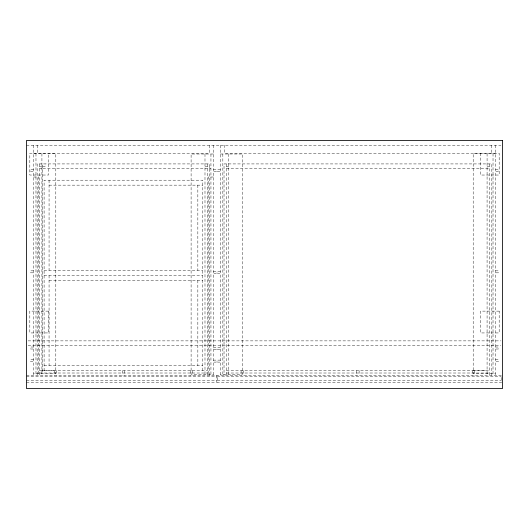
<?xml version="1.0" encoding="UTF-8"?>
<svg xmlns="http://www.w3.org/2000/svg" width="529" height="529" viewBox="0 0 529 529"><rect width="100%" height="100%" fill="white"/><g stroke="black" fill="none" stroke-linecap="round" stroke-linejoin="round"><path stroke-width="0.4" stroke-dasharray="2.65 1.98" d="M26.45 145.277L500.963 145.277M33.591 153.608L55.81 153.608L55.81 373.805L33.591 373.805M495.409 153.608L473.191 153.608L473.191 373.805L495.409 373.805M213.319 154.005L191.101 154.005L191.101 374.201L213.319 374.201M220.461 154.005L242.679 154.005L242.679 374.201L220.461 374.201M41.923 163.924L37.162 163.924L37.162 375.392M39.543 166.304L41.923 166.304M42.717 166.304L45.097 166.304L45.097 163.924M204.988 166.304L207.368 166.304L210.542 168.685L42.717 168.685M226.412 166.304L228.792 166.304M487.077 166.304L489.457 166.304M39.543 168.685L41.923 168.685M226.412 168.685L489.457 168.685M33.591 169.28L30.616 169.28L30.616 171.264L33.591 171.264M495.409 169.28L498.384 169.28L498.384 171.264L495.409 171.264M213.319 169.677L216.295 169.677L216.295 171.661L213.319 171.661M220.461 169.677L217.485 169.677L217.485 171.661L220.461 171.661M33.591 177.017L38.749 177.017L38.749 375.392M213.319 177.017L208.162 177.017L208.162 375.392M49.065 185.15L202.805 185.15M44.105 270.451L202.805 270.451M33.591 270.848L30.616 270.848L30.616 272.832L33.591 272.832M495.409 270.848L498.384 270.848L498.384 272.832L495.409 272.832M213.319 271.245L216.295 271.245L216.295 273.228L213.319 273.228M220.461 271.245L217.485 271.245L217.485 273.228L220.461 273.228M44.105 275.411L202.805 275.411M49.065 280.37L202.805 280.37M28.103 340.874L500.963 340.874M28.103 345.635L500.897 345.635M33.591 347.024L30.616 347.024L30.616 349.008L33.591 349.008M495.409 347.024L498.384 347.024L498.384 349.008L495.409 349.008M213.319 347.421L216.295 347.421L216.295 349.404L213.319 349.404M220.461 347.421L217.485 347.421L217.485 349.404L220.461 349.404M33.591 359.72L30.616 359.72L30.616 361.704L33.591 361.704M495.409 359.72L498.384 359.72L498.384 361.704L495.409 361.704M213.319 360.117L216.295 360.117L216.295 362.101L213.319 362.101M220.461 360.117L217.485 360.117L217.485 362.101L220.461 362.101M44.105 365.671L202.805 365.671M41.923 370.234L55.81 370.234M473.191 370.234L487.077 370.234M39.543 370.631L207.368 370.631M226.412 370.631L489.457 370.631M39.543 373.011L207.368 373.011M226.412 373.011L489.457 373.011M26.45 375.392L501.36 375.392L501.36 382.533L217.287 382.533L217.287 375.392M26.45 376.582L216.493 376.582M217.287 376.582L501.36 376.582M26.45 380.549L216.493 380.549M217.287 380.549L501.36 380.549M26.45 382.533L216.493 382.533L216.493 375.392M495.409 145.277L495.409 375.392M493.028 153.608L493.028 373.805M491.838 375.392L491.838 163.924L224.032 163.924L224.032 375.392M491.441 145.277L491.441 153.212M489.457 163.924L489.457 375.392M487.077 153.608L487.077 375.392M480.53 153.212L480.53 175.033L499.178 175.033L499.178 153.212L224.428 153.212L224.428 145.277M474.771 370.631L474.771 375.392M472.404 370.631L472.404 375.392M359.118 370.631L359.118 375.392M356.751 370.631L356.751 375.392M243.472 370.631L243.472 375.392M241.092 370.631L241.092 375.392M228.792 154.005L228.792 375.392M226.412 163.924L226.412 375.392M222.841 154.005L222.841 374.201M220.461 145.277L220.461 375.392M213.319 145.277L213.319 375.392M210.939 154.005L210.939 374.201M209.749 375.392L209.749 163.924L42.717 163.924L42.717 373.011M209.352 145.277L209.352 153.212L29.822 153.212L29.822 175.033L48.47 175.033L48.47 153.212M207.368 163.924L207.368 375.392M204.988 154.005L204.988 375.392M202.805 370.631L202.805 180.191L44.105 180.191L44.105 370.631M197.846 185.15L197.846 270.451M197.846 280.37L197.846 365.671M192.688 370.631L192.688 375.392M190.308 370.631L190.308 375.392M124.639 370.631L124.639 375.392M122.272 370.631L122.272 375.392M56.596 370.631L56.596 375.392M54.229 370.631L54.229 375.392M49.065 180.191L49.065 270.451M49.065 275.411L49.065 365.671M41.923 153.608L41.923 375.392M39.543 163.924L39.543 375.392M37.559 145.277L37.559 153.212M35.972 153.608L35.972 373.805M33.591 145.277L33.591 375.392M48.47 311.118L29.822 311.118L29.822 332.939L48.47 332.939L48.47 311.118M499.178 311.118L480.53 311.118L480.53 332.939L499.178 332.939L499.178 311.118"/><path stroke-width="0.79" d="M502.55 140.516L26.45 140.516L26.45 388.484L502.55 388.484L502.55 140.516"/></g></svg>
